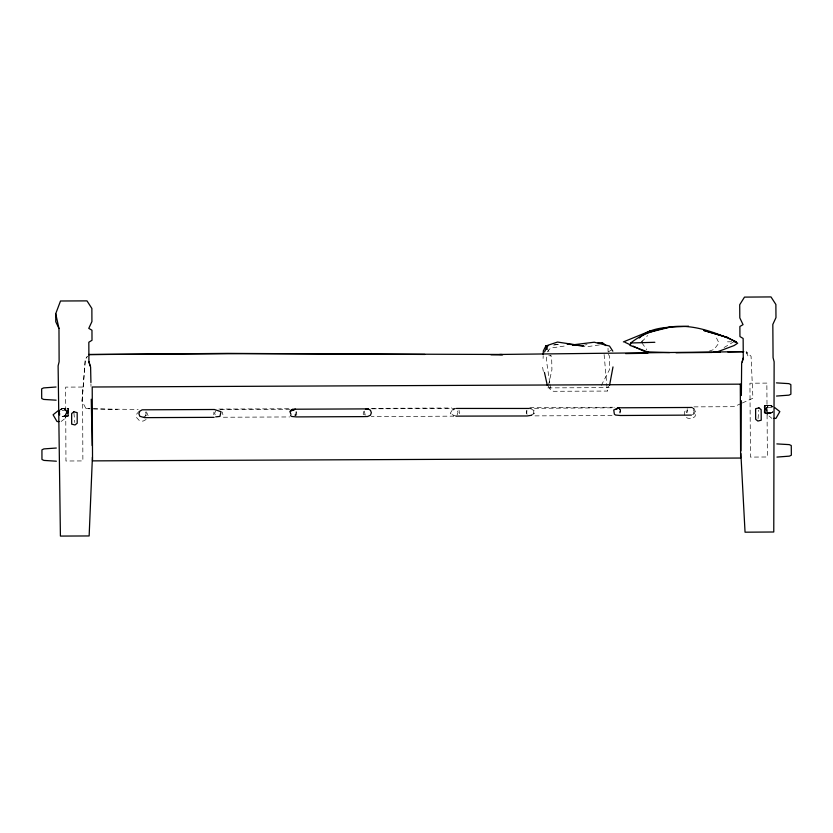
<?xml version="1.0" encoding="UTF-8"?>
<svg xmlns="http://www.w3.org/2000/svg" width="833" height="833" viewBox="0 0 833 833"><rect width="100%" height="100%" fill="white"/><g stroke="black" fill="none" stroke-linecap="round" stroke-linejoin="round"><path stroke-width="0.62" stroke-dasharray="4.17 3.12" d="M772.962 411.846L770.733 413.199L768.328 412.741L766.599 410.7L766.599 408.014L768.151 405.952L770.296 405.484L772.285 406.816L769.817 405.484L764.746 405.786L764.777 412.814L770.129 413.262L773.274 411.887M766.599 410.7L766.61 408.014L767.901 405.91L769.827 405.421L772.899 406.806M64.828 409.034L62.506 408.576L68.462 408.555L68.608 415.802L62.059 416.302L67.202 416.177L67.66 411.075L67.171 408.743L63.006 408.514L60.934 409.482M543.095 358.471L543.178 355.962M68.462 408.555L68.608 415.802M213.758 414.782L213.925 412.064M526.748 413.418L526.914 410.69M684.518 415.115L684.757 411.502L687.287 408.67M82.04 401.183L85.247 359.19L87.371 356.399L85.414 359.19L82.04 401.183L85.955 408.555L89.579 408.816M758.072 418.645L758.748 410.263M773.243 406.775L770.837 405.421L764.34 405.504L764.184 407.337L764.257 412.762L770.806 413.199L772.92 411.846M620.168 411.648L620.366 409.961L619.429 409.128M295.548 415.584L296.152 411.377L294.736 415.438M61.111 421.488L65.64 418.031L65.942 416.479M770.296 405.484L765.621 405.681L765.662 413.126L770.733 413.199L768.328 412.741M548.437 385.471L551.925 369.758L551.675 358.554L550.78 355.222L550.863 355.764L547.062 355.753L546.292 359.356L549.738 382.857M363.75 411.429L363.146 414.105L365.375 415.313M686.996 412.689L687.6 410.013M533.182 413.876L534.026 410.325L530.559 408.93M686.465 412.574L687.215 409.617M548.197 386.2L550.832 390.271L553.549 391.291L607.33 391.062L608.621 386.116M619.304 413.012L620.366 409.961L617.753 407.795M145.275 416.136L146.202 413.574L144.536 411.117M215.58 410.898L214.675 413.418L215.601 415.938M457.098 414.917L458.015 412.356L457.39 410.648M526.852 410.377L526.248 412.054L527.174 414.574M693.254 413.741L694.17 411.179L692.515 408.722M65.64 418.031L65.922 410.638L62.059 410.669M601.322 385.387L609.579 369.508L609.392 355.983L608.111 353.942M64.537 415.823L66.244 413.762L66.203 411.086L64.651 409.034L66.213 411.086L66.244 413.762L65.016 415.875L62.777 416.354L65.016 415.875L66.244 413.782L66.578 411.065L66.411 413.782L66.39 411.065L64.745 408.982L63.006 408.514L61.35 409.482M451.871 410.607L450.299 413.355L453.85 416.136L371.226 416.656M640.983 342.8L642.389 340.687M295.694 415.771L296.819 414.397L296.236 411.033M547.323 351.88L550.509 348.079L566.409 345.747M139.319 411.075L136.779 413.907L136.539 417.51L139.215 420.436L142.943 421.175L146.889 419.145M641.816 341.884L647.637 335.532M143.089 417.489L146.618 415.073L146.014 411.669M608.246 351.974L611.339 350.058M60.517 409.44L61.996 408.524L68.368 408.805L68.4 416.177L63.308 416.354L65.13 415.875M724.075 347.507L732.915 342.332M59.612 409.898L61.996 408.524L64.943 408.982M531.162 415.188L534.484 413.355L533.859 410.679L530.496 408.357L614.764 407.806M772.326 406.317L770.837 405.421L764.475 405.452L764.507 413.126L770.129 413.262L773.086 411.887M741.131 403.526L734.06 406.691L692.421 406.879M742.318 402.995L752.917 398.247L751.064 356.295L746.358 351.661L748.138 356.285L745.91 351.651M692.41 414.678L694.316 413.834L695.222 411.315L694.295 408.805L691.973 407.472M709.237 351.109L714.079 349.433L718.973 342.977L715.859 336.751M769.827 405.421L768.099 405.91L766.464 407.993L766.464 410.721L766.287 407.993L766.641 410.721L767.891 412.793L769.598 413.262L767.766 412.793L770.129 413.262M584.61 345.008L587.046 344.623M599.333 344.956L587.317 346.674L583.621 346.299M553.414 345.008L559.661 344.3M554.393 344.872L560.838 344.164M62.777 416.354L68.119 415.854L68.087 408.836L63.006 408.514M764.257 412.762L764.34 405.504M727.469 341.832L732.499 341.79M93.369 408.909L138.195 409.451M218.86 409.076L290.415 408.743M371.081 408.368L451.746 407.993M529.798 407.629L613.067 407.243M547.895 387.886L609.142 387.616M220.266 409.534L290.55 409.232M372.164 408.816L454.308 408.451M223.39 417.239L289.582 416.948M534.963 415.875L613.806 415.532M772.108 407.566L766.964 407.566L766.995 414.303L771.879 418.374M85.955 408.555L90.984 408.711M93.504 408.795L117.38 409.544M456.078 416.125L452.829 414.938L451.882 412.377M692.848 408.555L694.607 409.857L696.076 413.262L694.868 416.75L690.921 418.78L687.194 418.031L685.851 416.573M641.972 342.977L646.762 349.673M547 347.944L549.155 352.109M146.629 412.262L148.097 415.657M364.26 411.075L365.427 415.792M222.286 412.043L222.911 414.719M766.995 413.418L767.318 414.969M620.085 409.617L620.679 412.981M459.004 410.294L459.608 413.709M542.637 367.301L543.47 372.32M549.926 384.096L550.832 390.271M604.112 354.546L607.33 391.062M68.119 415.854L68.087 408.836M73.939 412.991L74.814 422.56M90.943 383.815L90.995 386.387M608.038 348.256L608.08 351.672M765.621 405.681L765.662 413.126M764.746 405.786L764.777 412.814M67.171 408.743L67.202 416.177M766.849 383.097L749.929 383.211L750.45 457.098L767.38 456.984L766.849 383.097M82.561 387.043L65.63 387.116L65.953 461.003L82.883 460.93L82.561 387.043"/><path stroke-width="1.25" d="M740.87 453.464L745.046 532.193L773.774 531.995L774.128 361.761L773.066 357.669L772.826 324.422L775.971 317.623L775.877 304.482L770.994 296.923L744.494 297.11L739.714 304.743L739.808 317.883L743.046 324.631L739.871 326.505L739.943 336.563L743.14 338.469L743.275 357.888L742.276 361.991M740.891 450.892L741.328 400.683M741.37 395.529L741.641 363.344L743.275 357.888M543.21 354.702L543.324 350.943L545.917 345.862L548.218 345.58M609.589 385.179L612.994 366.926M733.748 341.78L736.257 341.769C715.849 332.627 693.702 323.922 671.002 326.89C656.748 329.306 642.097 333.627 630.8 342.988L629.998 345.414L648.782 352.317M59.31 410.752L58.695 412.45L59.612 415.011M92.411 457.182L89.141 535.952L60.413 536.077L58.112 365.864L59.122 361.761L58.976 328.504L55.759 321.746L55.728 313.687L60.507 300.994L86.996 300.88L91.869 308.46L91.922 321.59L88.767 328.379L91.963 330.212L92.005 340.281L88.829 342.217L88.912 361.637L89.964 365.729M544.563 351.974L547.677 345.341L557.496 342.061L583.548 345.976L578.654 345.601M639.359 338.031C651.718 325.547 672.044 327.588 688.475 326.161M58.206 410.69L53.083 414.782L57.029 421.55L59.07 421.519M647.356 333.158L650.375 330.868L623.376 341.905M452.798 409.815L455.151 408.451M290.988 410.971L295.465 409.211L290.811 410.565M615.962 409.107L619.315 407.785L613.734 409.992L614.369 414.188L615.545 415.053L620.346 415.5L691.452 415.094M650.958 331.898L671.002 326.89M365.479 409.367L368.113 408.888L370.446 410.221L371.372 412.731L370.466 415.25L367.603 416.51L362.688 416.625L296.486 416.916L291.696 416.469L290.519 415.605M531.746 415.24L527.112 415.969L456.078 416.125M713.163 352.307L717.609 351.745L734.112 345.549L737.705 343.175L727.698 337.542L703.906 330.493L727.698 337.542M572.583 344.872L594.252 342.217L609.506 346.049L612.838 351.182M546.76 349.475L545.917 345.862L548.416 345.58M215.705 416.854L219.912 416.438L221.037 411.7L214.404 409.503L142.162 409.815L139.819 411.19L138.892 413.751L139.84 416.302L144.65 417.645L214.123 417.343M776.96 457.078L789.392 456.14L791.35 455.203L791.267 445.54L789.299 444.624L776.845 443.906M56.05 387.012L43.608 387.918L41.65 388.844L41.702 398.507L43.68 399.424L56.123 400.184M776.512 396.05L788.945 395.154L790.902 394.217L790.85 384.554L788.882 383.638L776.429 382.878M56.332 448.029L43.889 448.904L41.931 449.83L41.962 459.493L43.93 460.41L56.373 461.201M598.021 342.852L602.092 342.665L606.039 345.633M630.8 342.988L654.853 342.29M625.604 353.598L647.824 353.254M713.569 352.172L720.43 352.078M727.803 351.942L743.765 351.703M88.642 354.546L243.174 353.64L499.675 354.462L743.317 351.672M88.787 354.546L227.794 353.379L424.851 354.441M676.032 352.765L712.048 352.453M368.113 408.888L292.466 409.222L289.874 411.408L290.967 414.449M456.39 408.441L529.403 408.462M617.326 407.795L691.973 407.472M490.96 354.806L502.632 354.868M773.909 418.395L775.95 418.405L779.834 411.606L774.68 407.556M499.675 354.462L502.205 354.504M646.346 351.849L669.576 352.567M572.531 345.122L574.978 345.32M567.169 344.175L577.165 344.997M624.875 342.259L630.716 344.997M633.049 346.091L645.908 352.12M602.092 342.665L604.133 344.268M545.917 345.862L547 347.944M88.912 361.637L90.61 367.082L90.922 382.524M544.449 372.413L547.364 385.502M55.728 313.687L58.976 328.504M91.255 399.257L92.182 445.593M59.632 410.773L59.081 412.45L59.653 414.126L59.008 412.45L59.612 410.773M73.825 411.794L71.638 413.574L71.68 424.164L75.032 424.955L77.219 423.216L77.177 412.627L73.825 411.794M758.936 407.868L755.604 408.743L755.677 419.322L757.884 421.05L761.227 420.207L761.143 409.628L758.936 407.868M740.298 384.159L92.213 387.001L92.536 460.878L740.62 458.046L740.298 384.159"/></g></svg>
